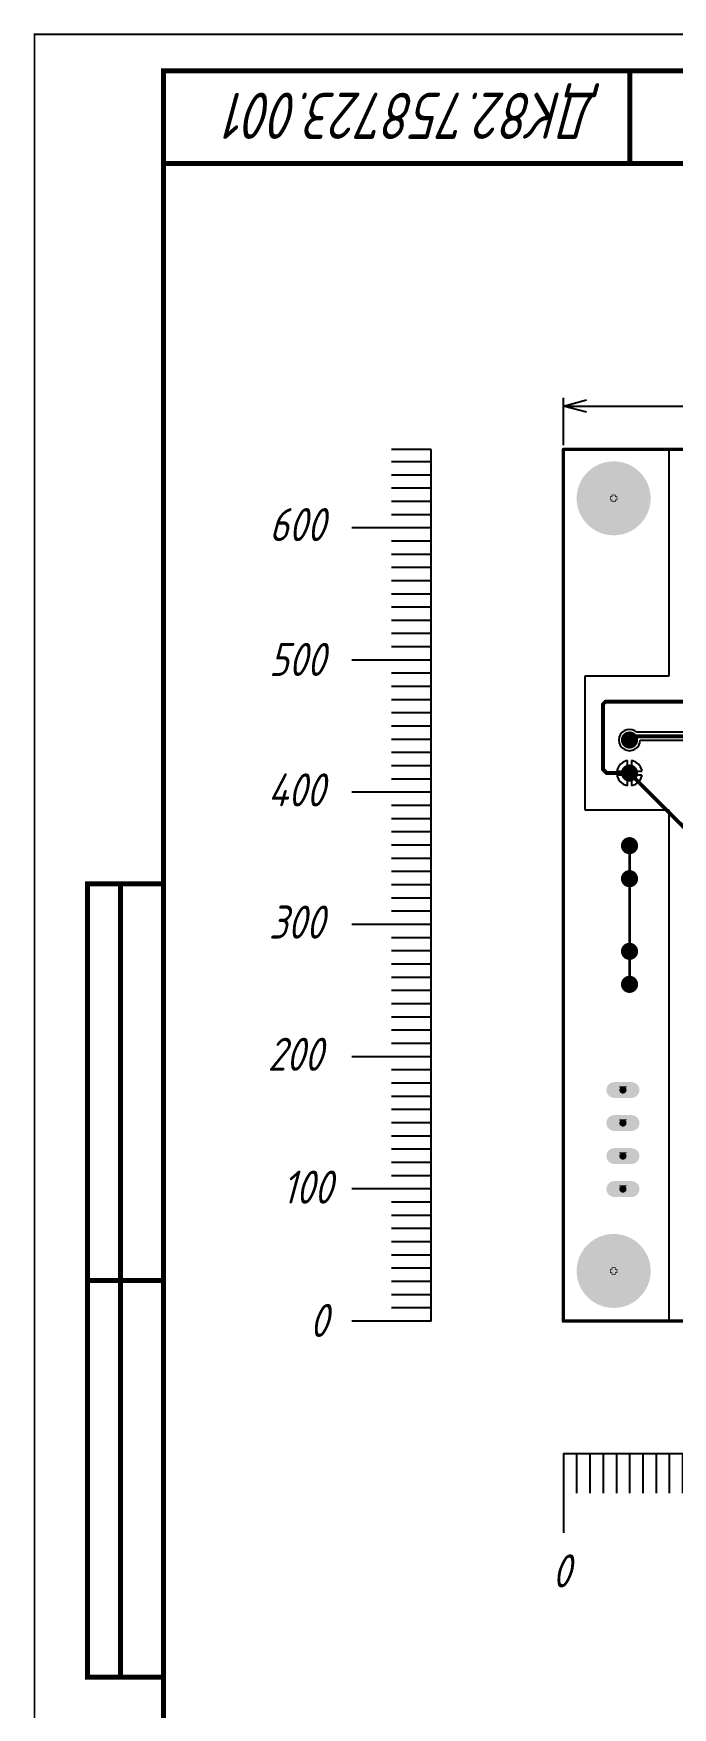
# Model space of a CAD drawing. Header units: millimetres. Extents: x 13 to 607, y 0 to 420.
# Drawn here: x 12.6 to 109.2, y 167.2 to 420.4 of the extents above; entities that cross this region are included whole.
import ezdxf

# ---------------------------------------------------------------- set-up
doc = ezdxf.new("R2010")
doc.units = ezdxf.units.MM
for name, color, linetype in [('DrillDrawing', 1, 'Continuous'), ('Mechanical1', 6, 'Continuous'), ('PadHoleLayer', 156, 'Continuous'), ('TopLayer', 1, 'Continuous')]:
    doc.layers.add(name, color=color, linetype=linetype)
doc.layers.add('Sheet', color=7, linetype='Continuous', lineweight=50)
doc.styles.get("Standard").update_dxf_attribs({"font": 'arial.ttf'})
doc.dimstyles.new('ISO-25', dxfattribs={"dimtxt": 2.5, "dimasz": 3.5, "dimexe": 1.25, "dimexo": 0.625, "dimtad": 1, "dimtxsty": 'Standard', "dimblk": 'OPEN30', "dimcen": 2.5, "dimadec": 0, "dimazin": 0, "dimtfac": 1, "dimtmove": 0, "dimatfit": 3, "dimfxl": 1, "dimarcsym": 0})

# ---------------------------------------------------------------- blocks, each defined once
blk = doc.blocks.new('*U5')
blk.add_line((0, 0), (0, -6))
blk = doc.blocks.new('*U6')
at = {"color": 0, "linetype": 'ByBlock', "lineweight": -2, "transparency": 16777216}
for p in [(92.74, 205.63), (94.74, 205.63), (96.74, 205.63), (98.74, 205.63), (100.74, 205.63), (102.74, 205.63), (104.74, 205.63), (106.74, 205.63), (108.74, 205.63), (110.74, 205.63), (112.74, 205.63), (114.74, 205.63), (116.74, 205.63), (118.74, 205.63), (120.74, 205.63), (122.74, 205.63), (124.74, 205.63), (126.74, 205.63), (128.74, 205.63), (130.74, 205.63), (132.74, 205.63), (134.74, 205.63), (136.74, 205.63), (138.74, 205.63), (140.74, 205.63), (142.74, 205.63), (144.74, 205.63), (146.74, 205.63), (148.74, 205.63), (150.74, 205.63), (152.74, 205.63), (154.74, 205.63), (156.74, 205.63), (158.74, 205.63), (160.74, 205.63), (162.74, 205.63), (164.74, 205.63), (166.74, 205.63), (168.74, 205.63), (170.74, 205.63), (172.74, 205.63), (174.74, 205.63), (176.74, 205.63), (178.74, 205.63), (180.74, 205.63), (182.74, 205.63), (184.74, 205.63), (186.74, 205.63), (188.74, 205.63), (190.74, 205.63), (192.74, 205.63), (194.74, 205.63), (196.74, 205.63), (198.74, 205.63), (200.74, 205.63), (202.74, 205.63), (204.74, 205.63), (206.74, 205.63), (208.74, 205.63), (210.74, 205.63), (212.74, 205.63), (214.74, 205.63), (216.74, 205.63), (218.74, 205.63), (220.74, 205.63), (222.74, 205.63), (224.74, 205.63), (226.74, 205.63), (228.74, 205.63), (230.74, 205.63), (232.74, 205.63), (234.74, 205.63), (236.74, 205.63), (238.74, 205.63), (240.74, 205.63), (242.74, 205.63), (244.74, 205.63), (246.74, 205.63), (248.74, 205.63), (250.74, 205.63), (252.74, 205.63), (254.74, 205.63), (256.74, 205.63), (258.74, 205.63), (260.74, 205.63)]:
    blk.add_blockref('*U5', p, dxfattribs=at)
blk = doc.blocks.new('*U7')
blk.add_line((0, 0), (0, -12))
blk = doc.blocks.new('*U8')
at = {"color": 0, "linetype": 'ByBlock', "lineweight": -2, "transparency": 16777216}
for p in [(92.74, 205.63), (112.74, 205.63), (132.74, 205.63), (152.74, 205.63), (172.74, 205.63), (192.74, 205.63), (212.74, 205.63), (232.74, 205.63), (252.74, 205.63)]:
    blk.add_blockref('*U7', p, dxfattribs=at)
blk = doc.blocks.new('*U9')
blk.add_line((0, 0), (0, 6))
blk = doc.blocks.new('*U10')
at = {"color": 0, "linetype": 'ByBlock', "lineweight": -2, "transparency": 16777216, "rotation": 90}
for p in [(72.74, 355.63), (72.74, 353.63), (72.74, 351.63), (72.74, 349.63), (72.74, 347.63), (72.74, 345.63), (72.74, 343.63), (72.74, 341.63), (72.74, 339.63), (72.74, 337.63), (72.74, 335.63), (72.74, 333.63), (72.74, 331.63), (72.74, 329.63), (72.74, 327.63), (72.74, 325.63), (72.74, 323.63), (72.74, 321.63), (72.74, 319.63), (72.74, 317.63), (72.74, 315.63), (72.74, 313.63), (72.74, 311.63), (72.74, 309.63), (72.74, 307.63), (72.74, 305.63), (72.74, 303.63), (72.74, 301.63), (72.74, 299.63), (72.74, 297.63), (72.74, 295.63), (72.74, 293.63), (72.74, 291.63), (72.74, 289.63), (72.74, 287.63), (72.74, 285.63), (72.74, 283.63), (72.74, 281.63), (72.74, 279.63), (72.74, 277.63), (72.74, 275.63), (72.74, 273.63), (72.74, 271.63), (72.74, 269.63), (72.74, 267.63), (72.74, 265.63), (72.74, 263.63), (72.74, 261.63), (72.74, 259.63), (72.74, 257.63), (72.74, 255.63), (72.74, 253.63), (72.74, 251.63), (72.74, 249.63), (72.74, 247.63), (72.74, 245.63), (72.74, 243.63), (72.74, 241.63), (72.74, 239.63), (72.74, 237.63), (72.74, 235.63), (72.74, 233.63), (72.74, 231.63), (72.74, 229.63), (72.74, 227.63), (72.74, 225.63)]:
    blk.add_blockref('*U9', p, dxfattribs=at)
blk = doc.blocks.new('*U11')
blk.add_line((0, 0), (0, 12))
blk = doc.blocks.new('*U12')
at = {"color": 0, "linetype": 'ByBlock', "lineweight": -2, "transparency": 16777216, "rotation": 90}
for p in [(72.74, 345.63), (72.74, 325.63), (72.74, 305.63), (72.74, 285.63), (72.74, 265.63), (72.74, 245.63), (72.74, 225.63)]:
    blk.add_blockref('*U11', p, dxfattribs=at)
blk = doc.blocks.new('_Open30')
at = {"color": 0, "linetype": 'ByBlock', "lineweight": -2}
for p, q in [((-1, 0.268), (0, 0)), ((0, 0), (-1, -0.268)), ((0, 0), (-1, 0))]:
    blk.add_line(p, q, dxfattribs=at)
blk = doc.blocks.new('*D22')
at = {"color": 0, "lineweight": -2, "transparency": 16777216}
for p, q in [((92.74, 358.12), (92.74, 365.31)), ((262.56, 358.12), (262.56, 365.31)), ((96.24, 364.06), (259.06, 364.06))]:
    blk.add_line(p, q, dxfattribs=at)
at = {"layer": 'Defpoints', "color": 0, "transparency": 16777216}
for p in [(262.56, 364.06), (92.74, 357.5), (262.56, 357.5)]:
    blk.add_point(p, dxfattribs=at)
at = {"color": 0, "lineweight": -2, "transparency": 16777216, "xscale": 3.5, "yscale": 3.5, "zscale": 3.5, "rotation": 180}
blk.add_blockref('_Open30', (92.74, 364.06), dxfattribs=at)
at = {"color": 0, "lineweight": -2, "transparency": 16777216, "xscale": 3.5, "yscale": 3.5, "zscale": 3.5}
blk.add_blockref('_Open30', (262.56, 364.06), dxfattribs=at)
at = {"color": 0, "transparency": 16777216, "insert": (177.65, 367.56), "char_height": 2.5, "width": 16.1, "attachment_point": 5}
blk.add_mtext('{\\fGOST type A|b0|i1|c204|p34;\\H2x;85±0,1}', dxfattribs=at)

msp = doc.modelspace()

# ---------------------------------------------------------------- hatches: boundary and pattern name
at = {"layer": 'PadHoleLayer'}
h = msp.add_hatch(color=156, dxfattribs=at)
edge = h.paths.add_edge_path()
edge.add_arc((100.334, 350.103), 3.197, 0, 360)
h = msp.add_hatch(color=156, dxfattribs=at)
edge = h.paths.add_edge_path()
edge.add_arc((102.731, 313.542), 0.999, 0, 360)
h = msp.add_hatch(color=156, dxfattribs=at)
edge = h.paths.add_edge_path()
edge.add_arc((102.731, 308.547), 0.999, 0, 360)
h = msp.add_hatch(color=156, dxfattribs=at)
edge = h.paths.add_edge_path()
edge.add_arc((102.731, 297.559), 0.999, 0, 360)
h = msp.add_hatch(color=156, dxfattribs=at)
edge = h.paths.add_edge_path()
edge.add_arc((102.731, 292.564), 0.999, 0, 360)
h = msp.add_hatch(color=156, dxfattribs=at)
edge = h.paths.add_edge_path()
edge.add_arc((102.731, 281.575), 0.999, 0, 360)
h = msp.add_hatch(color=156, dxfattribs=at)
edge = h.paths.add_edge_path()
edge.add_arc((102.731, 276.581), 0.999, 0, 360)
h = msp.add_hatch(color=156, dxfattribs=at)
edge = h.paths.add_edge_path()
edge.add_arc((101.732, 260.598), 0.549, 0, 360)
h = msp.add_hatch(color=156, dxfattribs=at)
edge = h.paths.add_edge_path()
edge.add_arc((101.732, 255.603), 0.549, 0, 360)
h = msp.add_hatch(color=156, dxfattribs=at)
edge = h.paths.add_edge_path()
edge.add_arc((101.732, 250.608), 0.549, 0, 360)
h = msp.add_hatch(color=156, dxfattribs=at)
edge = h.paths.add_edge_path()
edge.add_arc((101.732, 245.614), 0.549, 0, 360)
h = msp.add_hatch(color=156, dxfattribs=at)
edge = h.paths.add_edge_path()
edge.add_arc((100.334, 233.227), 3.197, 0, 360)
at = {"layer": 'TopLayer'}
h = msp.add_hatch(color=1, dxfattribs=at)
edge = h.paths.add_edge_path()
edge.add_arc((100.334, 350.103), 5.594, 0, 360)
h = msp.add_hatch(color=1, dxfattribs=at)
edge = h.paths.add_edge_path()
edge.add_arc((102.731, 313.542), 1.299, 0, 360)
h = msp.add_hatch(color=1, dxfattribs=at)
edge = h.paths.add_edge_path()
edge.add_arc((102.731, 308.547), 1.299, 0, 360)
h = msp.add_hatch(color=1, dxfattribs=at)
edge = h.paths.add_edge_path()
edge.add_arc((102.731, 297.559), 1.299, 0, 360)
h = msp.add_hatch(color=1, dxfattribs=at)
edge = h.paths.add_edge_path()
edge.add_arc((102.731, 292.564), 1.299, 0, 360)
h = msp.add_hatch(color=1, dxfattribs=at)
edge = h.paths.add_edge_path()
edge.add_arc((102.731, 281.575), 1.299, 0, 360)
h = msp.add_hatch(color=1, dxfattribs=at)
edge = h.paths.add_edge_path()
edge.add_arc((102.731, 276.581), 1.299, 0, 360)
h = msp.add_hatch(color=1, dxfattribs=at)
edge = h.paths.add_edge_path()
edge.add_arc((103.031, 260.598), 1.199, 270, 450)
edge.add_line((103.031, 261.796), (100.434, 261.796))
edge.add_arc((100.434, 260.598), 1.199, 90, 270)
edge.add_line((100.434, 259.399), (103.031, 259.399))
h = msp.add_hatch(color=1, dxfattribs=at)
edge = h.paths.add_edge_path()
edge.add_arc((103.031, 255.603), 1.199, 270, 450)
edge.add_line((103.031, 256.802), (100.434, 256.802))
edge.add_arc((100.434, 255.603), 1.199, 90, 270)
edge.add_line((100.434, 254.404), (103.031, 254.404))
h = msp.add_hatch(color=1, dxfattribs=at)
edge = h.paths.add_edge_path()
edge.add_arc((103.031, 250.608), 1.199, 270, 450)
edge.add_line((103.031, 251.807), (100.434, 251.807))
edge.add_arc((100.434, 250.608), 1.199, 90, 270)
edge.add_line((100.434, 249.41), (103.031, 249.41))
h = msp.add_hatch(color=1, dxfattribs=at)
edge = h.paths.add_edge_path()
edge.add_arc((103.031, 245.614), 1.199, 270, 450)
edge.add_line((103.031, 246.812), (100.434, 246.812))
edge.add_arc((100.434, 245.614), 1.199, 90, 270)
edge.add_line((100.434, 244.415), (103.031, 244.415))
h = msp.add_hatch(color=1, dxfattribs=at)
edge = h.paths.add_edge_path()
edge.add_arc((100.334, 233.227), 5.594, 0, 360)

# ---------------------------------------------------------------- linework, layer by layer
for p, q in [((72.742, 357.495), (66.742, 357.495)), ((72.742, 225.635), (72.742, 357.495)), ((92.742, 205.635), (262.562, 205.635))]:
    msp.add_line(p, q)
at = {"layer": 'DrillDrawing', "const_width": 0.101}
for points in [[(99.826, 349.849), (99.826, 350.357)], [(99.826, 350.357), (100.08, 350.357)], [(99.826, 349.849), (100.08, 349.849)], [(100.08, 350.357), (100.08, 350.61)], [(100.08, 350.61), (100.588, 350.61)], [(100.08, 349.595), (100.08, 349.849)], [(100.08, 349.595), (100.588, 349.595)], [(100.588, 350.357), (100.588, 350.61)], [(100.588, 350.357), (100.841, 350.357)], [(100.588, 349.849), (100.841, 349.849)], [(100.588, 349.595), (100.588, 349.849)], [(100.841, 349.849), (100.841, 350.357)], [(102.224, 314.049), (103.239, 314.049)], [(102.224, 313.034), (102.224, 314.049)], [(103.239, 313.034), (103.239, 314.049)], [(102.224, 313.034), (103.239, 313.034)], [(102.224, 309.054), (103.239, 309.054)], [(102.224, 308.039), (102.224, 309.054)], [(103.239, 308.039), (103.239, 309.054)], [(102.224, 308.039), (103.239, 308.039)], [(102.224, 298.066), (103.239, 298.066)], [(102.224, 297.051), (102.224, 298.066)], [(102.224, 297.051), (103.239, 297.051)], [(103.239, 297.051), (103.239, 298.066)], [(102.224, 293.071), (103.239, 293.071)], [(102.224, 292.056), (102.224, 293.071)], [(102.224, 292.056), (103.239, 292.056)], [(103.239, 292.056), (103.239, 293.071)], [(102.224, 282.083), (103.239, 282.083)], [(102.224, 281.068), (102.224, 282.083)], [(102.224, 281.068), (103.239, 281.068)], [(103.239, 281.068), (103.239, 282.083)], [(102.224, 277.088), (103.239, 277.088)], [(102.224, 276.073), (102.224, 277.088)], [(102.224, 276.073), (103.239, 276.073)], [(103.239, 276.073), (103.239, 277.088)], [(101.225, 261.105), (102.24, 261.105)], [(101.225, 261.105), (101.732, 260.09)], [(101.732, 260.09), (102.24, 261.105)], [(101.225, 256.11), (102.24, 256.11)], [(101.225, 256.11), (101.732, 255.095)], [(101.732, 255.095), (102.24, 256.11)], [(101.225, 251.116), (102.24, 251.116)], [(101.225, 251.116), (101.732, 250.101)], [(101.732, 250.101), (102.24, 251.116)], [(101.225, 246.121), (102.24, 246.121)], [(101.225, 246.121), (101.732, 245.106)], [(101.732, 245.106), (102.24, 246.121)], [(99.826, 232.973), (99.826, 233.48)], [(99.826, 233.48), (100.08, 233.48)], [(99.826, 232.973), (100.08, 232.973)], [(100.08, 233.48), (100.08, 233.734)], [(100.08, 233.734), (100.588, 233.734)], [(100.08, 232.719), (100.08, 232.973)], [(100.588, 233.48), (100.588, 233.734)], [(100.588, 233.48), (100.841, 233.48)], [(100.588, 232.973), (100.841, 232.973)], [(100.588, 232.719), (100.588, 232.973)], [(100.841, 232.973), (100.841, 233.48)], [(100.08, 232.719), (100.588, 232.719)]]:
    msp.add_lwpolyline(points, dxfattribs=at)
at = {"layer": 'DrillDrawing', "const_width": 0.0507}
for points in [[(99.801, 350.357, 1), (99.852, 350.357, 1)], [(99.801, 350.357, 1), (99.852, 350.357, 1)], [(99.801, 349.849, 1), (99.852, 349.849, 1)], [(99.801, 349.849, 1), (99.852, 349.849, 1)], [(100.055, 350.61, 1), (100.106, 350.61, 1)], [(100.055, 350.61, 1), (100.106, 350.61, 1)], [(100.055, 350.357, 1), (100.106, 350.357, 1)], [(100.055, 350.357, 1), (100.106, 350.357, 1)], [(100.055, 349.849, 1), (100.106, 349.849, 1)], [(100.055, 349.849, 1), (100.106, 349.849, 1)], [(100.055, 349.595, 1), (100.106, 349.595, 1)], [(100.055, 349.595, 1), (100.106, 349.595, 1)], [(100.562, 350.61, 1), (100.613, 350.61, 1)], [(100.562, 350.61, 1), (100.613, 350.61, 1)], [(100.562, 350.357, 1), (100.613, 350.357, 1)], [(100.562, 350.357, 1), (100.613, 350.357, 1)], [(100.562, 349.849, 1), (100.613, 349.849, 1)], [(100.562, 349.849, 1), (100.613, 349.849, 1)], [(100.562, 349.595, 1), (100.613, 349.595, 1)], [(100.562, 349.595, 1), (100.613, 349.595, 1)], [(100.816, 350.357, 1), (100.867, 350.357, 1)], [(100.816, 350.357, 1), (100.867, 350.357, 1)], [(100.816, 349.849, 1), (100.867, 349.849, 1)], [(100.816, 349.849, 1), (100.867, 349.849, 1)], [(102.199, 314.049, 1), (102.249, 314.049, 1)], [(102.199, 314.049, 1), (102.249, 314.049, 1)], [(103.213, 314.049, 1), (103.264, 314.049, 1)], [(103.213, 314.049, 1), (103.264, 314.049, 1)], [(102.199, 313.034, 1), (102.249, 313.034, 1)], [(102.199, 313.034, 1), (102.249, 313.034, 1)], [(103.213, 313.034, 1), (103.264, 313.034, 1)], [(103.213, 313.034, 1), (103.264, 313.034, 1)], [(102.199, 309.054, 1), (102.249, 309.054, 1)], [(102.199, 309.054, 1), (102.249, 309.054, 1)], [(103.213, 309.054, 1), (103.264, 309.054, 1)], [(103.213, 309.054, 1), (103.264, 309.054, 1)], [(102.199, 308.039, 1), (102.249, 308.039, 1)], [(102.199, 308.039, 1), (102.249, 308.039, 1)], [(103.213, 308.039, 1), (103.264, 308.039, 1)], [(103.213, 308.039, 1), (103.264, 308.039, 1)], [(102.199, 298.066, 1), (102.249, 298.066, 1)], [(102.199, 298.066, 1), (102.249, 298.066, 1)], [(102.199, 297.051, 1), (102.249, 297.051, 1)], [(102.199, 297.051, 1), (102.249, 297.051, 1)], [(103.213, 298.066, 1), (103.264, 298.066, 1)], [(103.213, 298.066, 1), (103.264, 298.066, 1)], [(103.213, 297.051, 1), (103.264, 297.051, 1)], [(103.213, 297.051, 1), (103.264, 297.051, 1)], [(102.199, 293.071, 1), (102.249, 293.071, 1)], [(102.199, 293.071, 1), (102.249, 293.071, 1)], [(102.199, 292.056, 1), (102.249, 292.056, 1)], [(102.199, 292.056, 1), (102.249, 292.056, 1)], [(103.213, 293.071, 1), (103.264, 293.071, 1)], [(103.213, 293.071, 1), (103.264, 293.071, 1)], [(103.213, 292.056, 1), (103.264, 292.056, 1)], [(103.213, 292.056, 1), (103.264, 292.056, 1)], [(102.199, 282.083, 1), (102.249, 282.083, 1)], [(102.199, 282.083, 1), (102.249, 282.083, 1)], [(102.199, 281.068, 1), (102.249, 281.068, 1)], [(102.199, 281.068, 1), (102.249, 281.068, 1)], [(103.213, 282.083, 1), (103.264, 282.083, 1)], [(103.213, 282.083, 1), (103.264, 282.083, 1)], [(103.213, 281.068, 1), (103.264, 281.068, 1)], [(103.213, 281.068, 1), (103.264, 281.068, 1)], [(102.199, 277.088, 1), (102.249, 277.088, 1)], [(102.199, 277.088, 1), (102.249, 277.088, 1)], [(102.199, 276.073, 1), (102.249, 276.073, 1)], [(102.199, 276.073, 1), (102.249, 276.073, 1)], [(103.213, 277.088, 1), (103.264, 277.088, 1)], [(103.213, 277.088, 1), (103.264, 277.088, 1)], [(103.213, 276.073, 1), (103.264, 276.073, 1)], [(103.213, 276.073, 1), (103.264, 276.073, 1)], [(101.2, 261.105, 1), (101.25, 261.105, 1)], [(101.2, 261.105, 1), (101.25, 261.105, 1)], [(102.215, 261.105, 1), (102.265, 261.105, 1)], [(102.215, 261.105, 1), (102.265, 261.105, 1)], [(101.707, 260.09, 1), (101.758, 260.09, 1)], [(101.707, 260.09, 1), (101.758, 260.09, 1)], [(101.2, 256.11, 1), (101.25, 256.11, 1)], [(101.2, 256.11, 1), (101.25, 256.11, 1)], [(102.215, 256.11, 1), (102.265, 256.11, 1)], [(102.215, 256.11, 1), (102.265, 256.11, 1)], [(101.707, 255.095, 1), (101.758, 255.095, 1)], [(101.707, 255.095, 1), (101.758, 255.095, 1)], [(101.2, 251.116, 1), (101.25, 251.116, 1)], [(101.2, 251.116, 1), (101.25, 251.116, 1)], [(102.215, 251.116, 1), (102.265, 251.116, 1)], [(102.215, 251.116, 1), (102.265, 251.116, 1)], [(101.707, 250.101, 1), (101.758, 250.101, 1)], [(101.707, 250.101, 1), (101.758, 250.101, 1)], [(101.2, 246.121, 1), (101.25, 246.121, 1)], [(101.2, 246.121, 1), (101.25, 246.121, 1)], [(102.215, 246.121, 1), (102.265, 246.121, 1)], [(102.215, 246.121, 1), (102.265, 246.121, 1)], [(101.707, 245.106, 1), (101.758, 245.106, 1)], [(101.707, 245.106, 1), (101.758, 245.106, 1)], [(99.801, 233.48, 1), (99.852, 233.48, 1)], [(99.801, 233.48, 1), (99.852, 233.48, 1)], [(99.801, 232.973, 1), (99.852, 232.973, 1)], [(99.801, 232.973, 1), (99.852, 232.973, 1)], [(100.055, 233.734, 1), (100.106, 233.734, 1)], [(100.055, 233.734, 1), (100.106, 233.734, 1)], [(100.055, 233.48, 1), (100.106, 233.48, 1)], [(100.055, 233.48, 1), (100.106, 233.48, 1)], [(100.055, 232.973, 1), (100.106, 232.973, 1)], [(100.055, 232.973, 1), (100.106, 232.973, 1)], [(100.562, 233.734, 1), (100.613, 233.734, 1)], [(100.562, 233.734, 1), (100.613, 233.734, 1)], [(100.562, 233.48, 1), (100.613, 233.48, 1)], [(100.562, 233.48, 1), (100.613, 233.48, 1)], [(100.562, 232.973, 1), (100.613, 232.973, 1)], [(100.562, 232.973, 1), (100.613, 232.973, 1)], [(100.816, 233.48, 1), (100.867, 233.48, 1)], [(100.816, 233.48, 1), (100.867, 233.48, 1)], [(100.816, 232.973, 1), (100.867, 232.973, 1)], [(100.816, 232.973, 1), (100.867, 232.973, 1)], [(100.055, 232.719, 1), (100.106, 232.719, 1)], [(100.055, 232.719, 1), (100.106, 232.719, 1)], [(100.562, 232.719, 1), (100.613, 232.719, 1)], [(100.562, 232.719, 1), (100.613, 232.719, 1)]]:
    msp.add_lwpolyline(points, format="xyb", close=True, dxfattribs=at)
at = {"layer": 'Mechanical1', "const_width": 0.507}
for points in [[(92.742, 357.495), (262.562, 357.495)], [(92.742, 225.635), (92.742, 357.495)], [(92.742, 225.635), (262.562, 225.635)]]:
    msp.add_lwpolyline(points, dxfattribs=at)
at = {"layer": 'Mechanical1', "const_width": 0.254}
for points in [[(92.615, 357.495, 1), (92.869, 357.495, 1)], [(92.615, 357.495, 1), (92.869, 357.495, 1)], [(92.615, 225.635, 1), (92.869, 225.635, 1)], [(92.615, 225.635, 1), (92.869, 225.635, 1)]]:
    msp.add_lwpolyline(points, format="xyb", close=True, dxfattribs=at)
at = {"layer": 'Sheet'}
for points, const_width in [([(12.798, 420.269), (606.798, 420.269), (606.798, 0.269), (12.798, 0.269), (12.798, 420.269)], 0.3), ([(32.299, 150.768), (20.799, 150.769), (20.799, 5.269), (600.799, 5.269), (600.799, 414.769), (32.299, 414.768), (32.299, 171.768)], 0.749), ([(32.299, 400.768), (169.799, 400.768), (169.799, 414.768)], 0.749), ([(102.799, 400.768), (102.799, 414.768)], 0.749), ([(32.299, 171.768), (20.799, 171.768), (20.799, 291.768), (32.299, 291.768)], 0.749), ([(25.799, 171.768), (25.799, 291.768)], 0.749), ([(32.299, 5.269), (32.299, 291.768)], 0.749), ([(20.799, 231.768), (32.299, 231.768)], 0.749)]:
    msp.add_lwpolyline(points, dxfattribs=dict(at, const_width=const_width))
at = {"layer": 'TopLayer'}
for p, q in [((108.725, 357.495), (144.687, 357.495)), ((108.725, 323.274), (108.725, 357.495)), ((96.048, 302.943), (96.028, 323.274)), ((96.028, 323.274), (108.725, 323.274)), ((101.335, 314.348), (101.174, 313.959)), ((101.591, 314.682), (101.335, 314.348)), ((101.925, 314.938), (101.591, 314.682)), ((102.314, 315.099), (101.925, 314.938)), ((102.731, 315.154), (102.314, 315.099)), ((103.149, 315.099), (102.731, 315.154)), ((103.537, 314.938), (103.149, 315.099)), ((103.821, 314.721), (103.537, 314.938)), ((103.845, 314.725), (103.821, 314.721)), ((115.306, 314.725), (103.845, 314.725)), ((103.845, 314.725), (103.845, 314.725)), ((101.174, 313.959), (101.119, 313.542)), ((101.119, 313.542), (101.174, 313.124)), ((101.174, 313.124), (101.335, 312.736)), ((101.335, 312.736), (101.591, 312.402)), ((101.591, 312.402), (101.925, 312.146)), ((101.925, 312.146), (102.314, 311.984)), ((102.314, 311.984), (102.731, 311.93)), ((102.731, 311.93), (103.149, 311.984)), ((103.149, 311.984), (103.537, 312.146)), ((103.537, 312.146), (103.871, 312.402)), ((103.871, 312.402), (104.128, 312.736)), ((104.128, 312.736), (104.289, 313.124)), ((104.289, 313.124), (104.338, 313.503)), ((104.338, 313.503), (117.782, 313.503)), ((100.882, 309.042), (100.856, 308.847)), ((101.074, 309.504), (100.882, 309.042)), ((101.378, 309.901), (101.074, 309.504)), ((101.774, 310.205), (101.378, 309.901)), ((102.236, 310.396), (101.774, 310.205)), ((102.432, 310.422), (102.236, 310.396)), ((102.432, 308.847), (102.432, 310.422)), ((103.227, 310.396), (103.031, 310.422)), ((103.031, 310.422), (103.031, 308.847)), ((103.689, 310.205), (103.227, 310.396)), ((104.085, 309.901), (103.689, 310.205)), ((104.389, 309.504), (104.085, 309.901)), ((104.581, 309.042), (104.389, 309.504)), ((104.606, 308.847), (104.581, 309.042)), ((100.856, 308.847), (102.432, 308.847)), ((102.432, 308.247), (100.856, 308.247)), ((100.856, 308.247), (100.882, 308.051)), ((100.882, 308.051), (101.074, 307.59)), ((101.074, 307.59), (101.378, 307.193)), ((101.378, 307.193), (101.774, 306.889)), ((101.774, 306.889), (102.236, 306.698)), ((102.236, 306.698), (102.432, 306.672)), ((102.432, 306.672), (102.432, 308.247)), ((103.031, 308.847), (104.606, 308.847)), ((104.606, 308.247), (103.031, 308.247)), ((103.031, 308.247), (103.031, 306.672)), ((103.031, 306.672), (103.227, 306.698)), ((103.227, 306.698), (103.689, 306.889)), ((103.689, 306.889), (104.085, 307.193)), ((104.085, 307.193), (104.389, 307.59)), ((104.389, 307.59), (104.581, 308.051)), ((104.581, 308.051), (104.606, 308.247)), ((108.725, 302.941), (96.048, 302.944)), ((108.725, 225.635), (108.725, 302.941)), ((144.687, 225.635), (108.725, 225.635))]:
    msp.add_line(p, q, dxfattribs=at)
for points, const_width in [([(98.736, 318.984), (99.087, 319.335)], 0.599), ([(98.736, 309.098), (98.736, 318.984)], 0.599), ([(99.087, 319.335), (115.367, 319.335)], 0.599), ([(103.272, 313.542), (103.845, 314.114)], 0.599), ([(103.845, 314.114), (115.917, 314.114)], 0.599), ([(102.731, 313.542), (103.272, 313.542)], 0.599), ([(98.736, 309.098), (99.286, 308.547)], 0.599), ([(99.286, 308.547), (102.731, 308.547)], 0.599), ([(102.731, 308.547), (111.267, 300.012)], 0.599), ([(102.731, 292.564), (102.731, 297.559)], 0.4), ([(102.731, 281.576), (102.731, 292.564)], 0.4), ([(102.731, 276.581), (102.731, 281.576)], 0.4)]:
    msp.add_lwpolyline(points, dxfattribs=dict(at, const_width=const_width))
for points, const_width in [([(98.586, 318.984, 1), (98.885, 318.984, 1)], 0.3), ([(98.586, 318.984, 1), (98.885, 318.984, 1)], 0.3), ([(98.937, 319.335, 1), (99.237, 319.335, 1)], 0.3), ([(98.937, 319.335, 1), (99.237, 319.335, 1)], 0.3), ([(103.695, 314.114, 1), (103.995, 314.114, 1)], 0.3), ([(103.695, 314.114, 1), (103.995, 314.114, 1)], 0.3), ([(102.582, 313.542, 1), (102.881, 313.542, 1)], 0.3), ([(103.122, 313.542, 1), (103.422, 313.542, 1)], 0.3), ([(103.122, 313.542, 1), (103.422, 313.542, 1)], 0.3), ([(98.586, 309.098, 1), (98.885, 309.098, 1)], 0.3), ([(98.586, 309.098, 1), (98.885, 309.098, 1)], 0.3), ([(99.137, 308.547, 1), (99.436, 308.547, 1)], 0.3), ([(99.137, 308.547, 1), (99.436, 308.547, 1)], 0.3), ([(102.582, 308.547, 1), (102.881, 308.547, 1)], 0.3), ([(102.582, 308.547, 1), (102.881, 308.547, 1)], 0.3), ([(102.632, 297.559, 1), (102.831, 297.559, 1)], 0.2), ([(102.632, 292.564, 1), (102.831, 292.564, 1)], 0.2), ([(102.632, 292.564, 1), (102.831, 292.564, 1)], 0.2), ([(102.632, 281.576, 1), (102.831, 281.576, 1)], 0.2), ([(102.632, 281.576, 1), (102.831, 281.576, 1)], 0.2), ([(102.632, 276.581, 1), (102.831, 276.581, 1)], 0.2)]:
    msp.add_lwpolyline(points, format="xyb", close=True, dxfattribs=dict(at, const_width=const_width))

# ---------------------------------------------------------------- block references
for name in ['*U10', '*U12', '*U6', '*U8']:
    msp.add_blockref(name, (0, 0))

# ---------------------------------------------------------------- texts
at = {"insert": (97.819, 404.472), "char_height": 7, "width": 60.9, "attachment_point": 1, "rotation": 180.00008}
msp.add_mtext('{\\fGOST type A|b0|i1|c204|p34;ДК82.758723.001}', dxfattribs=at)
at = {"char_height": 5}
for s, width, insert, attachment_point in [('{\\fGOST type A|b0|i1|c204|p34;600}', 7.21635, (48.264, 348.631), 1), ('{\\fGOST type A|b0|i1|c204|p34;500}', 7.21635, (48.251, 328.234), 1), ('{\\fGOST type A|b0|i1|c204|p34;400}', 7.21635, (48.07, 308.493), 1), ('{\\fGOST type A|b0|i1|c204|p34;300}', 7.21635, (48.205, 288.499), 1), ('{\\fGOST type A|b0|i1|c204|p34;200}', 7.21635, (48.042, 268.506), 1), ('{\\fGOST type A|b0|i1|c204|p34;100}', 7.21635, (50.254, 248.413), 1), ('{\\fGOST type A|b0|i1|c204|p34;0}', 7.21635, (54.386, 228.245), 1), ('{\\fGOST type A|b0|i1|c204|p34;0}', 7.39927, (93.811, 190.359), 3)]:
    msp.add_mtext_dynamic_manual_height_columns(s, width=width, gutter_width=12.5, heights=[0], dxfattribs=dict(at, insert=insert, attachment_point=attachment_point))

# ---------------------------------------------------------------- dimensions: what is measured, and where the dimension line sits
dim = msp.add_linear_dim(base=(262.562, 364.064), p1=(92.742, 357.495), p2=(262.562, 357.495), text='{\\fGOST type A|b0|i1|c204|p34;\\H2x;85±0,1}', dimstyle='ISO-25')
dim.commit()
dim.dimension.update_dxf_attribs({"geometry": '*D22', "text_midpoint": (177.652, 367.564)})

doc.saveas('drawing.dxf')
